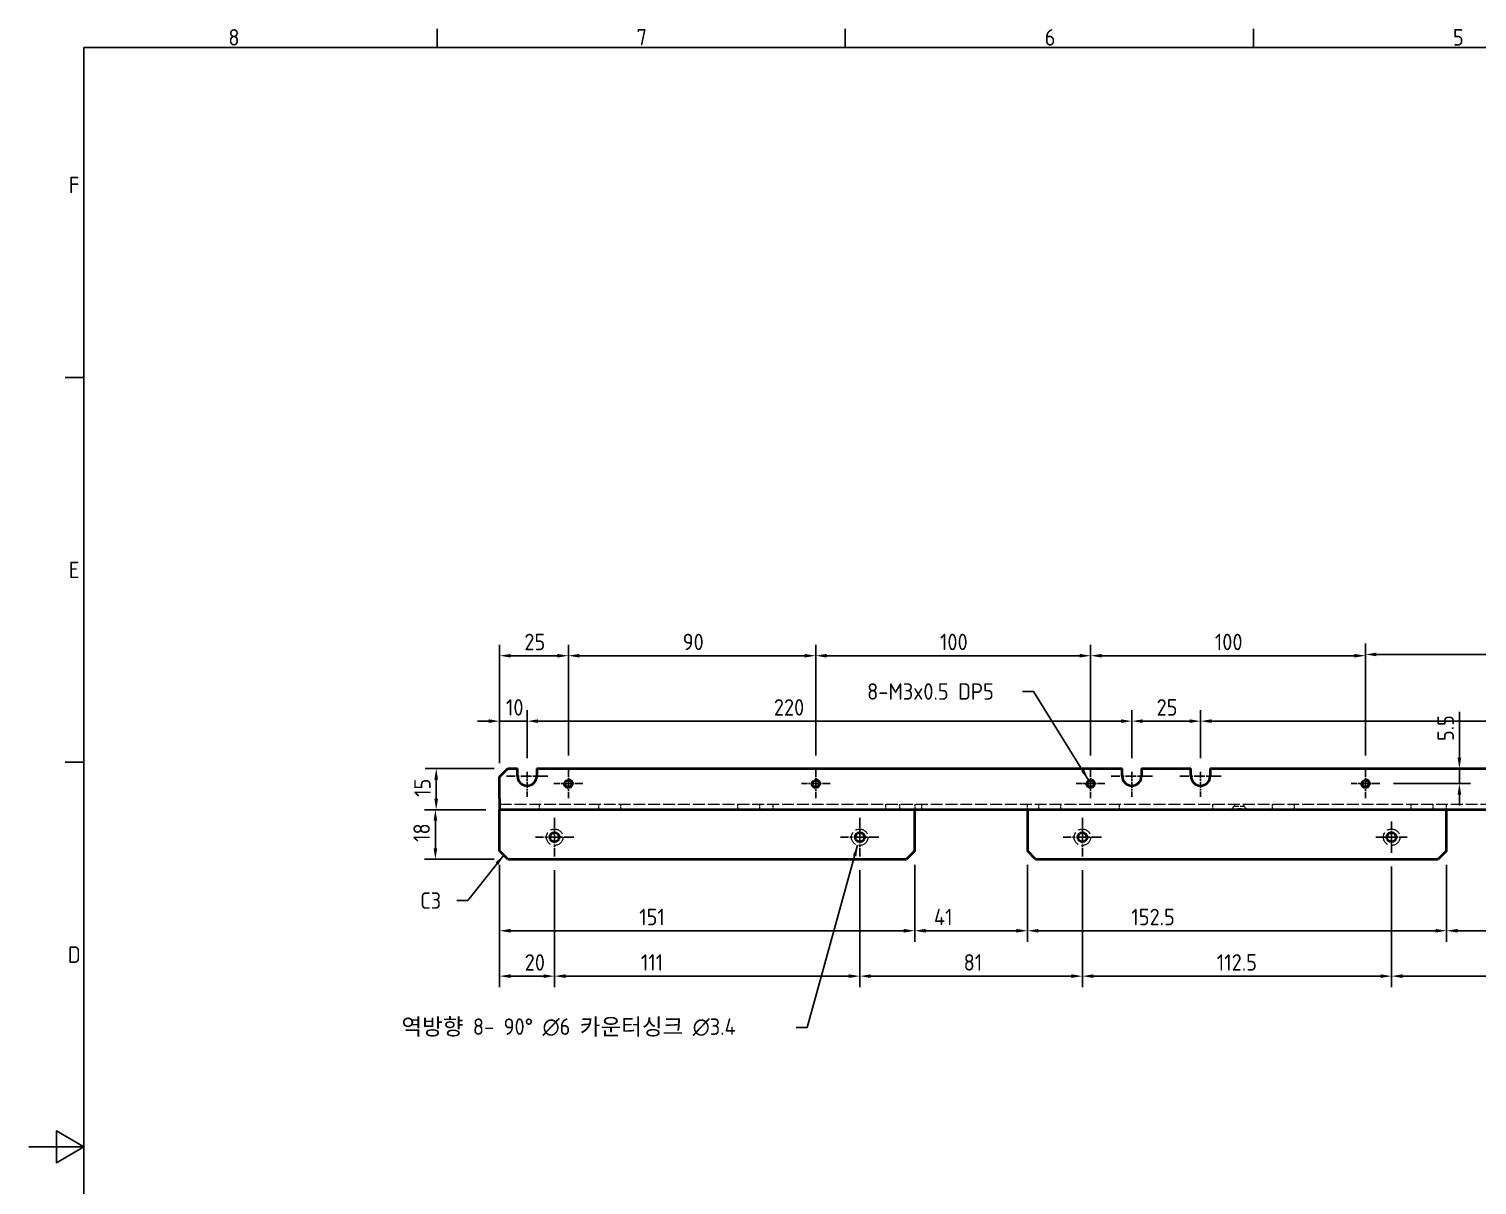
# Model space of a CAD drawing. Header units: millimetres. Extents: x 0 to 1188, y 0 to 840.
# Drawn here: x 0 to 527, y 406 to 827 of the extents above; entities that cross this region are included whole.
import ezdxf

# ---------------------------------------------------------------- set-up
doc = ezdxf.new("R2010")
doc.units = ezdxf.units.MM
doc.header["$LTSCALE"] = 2
doc.linetypes.add('CHAIN', pattern=[0.3543, 0.2362, -0.0295, 0.0591, -0.0295])
doc.linetypes.add('DASHED', pattern=[0.2067, 0.1654, -0.0413])
doc.layers.get('0').update_dxf_attribs({"color": 3, "lineweight": 25})
for name, color, linetype, lineweight in [('가려진 것(ISO)', 2, 'DASHED', 18), ('가시적인 것(ISO)', 3, 'Continuous', 40), ('가시적인 좁은 것(ISO)', 3, 'Continuous', 35), ('경계(ISO)', 7, 'Continuous', 25), ('기호(ISO)', 5, 'Continuous', 25), ('중심 표식(ISO)', 1, 'Continuous', 25), ('치수(ISO)', 2, 'Continuous', 25)]:
    doc.layers.add(name, color=color, linetype=linetype, lineweight=lineweight)
doc.styles.add('문자 텍스트_M2B', font='isocp.shx')
doc.styles.add('치수 텍스트_PSTEK_POSCO', font='isocp.shx')
doc.dimstyles.new('치수_PSTEK_POSCO', dxfattribs={"dimscale": 2, "dimtxt": 3, "dimasz": 2, "dimexe": 2, "dimexo": 2.5, "dimgap": 1, "dimtad": 1, "dimrnd": 1e-08, "dimdsep": 46, "dimtxsty": '치수 텍스트_PSTEK_POSCO', "dimcen": 0.09, "dimdle": 10, "dimclrd": 7, "dimclre": 7, "dimclrt": 2, "dimadec": 1, "dimazin": 2, "dimtfac": 1, "dimtmove": 0, "dimatfit": 3, "dimfxl": 0, "dimtolj": 1, "dimlwd": -1, "dimlwe": -1, "dimarcsym": 0})
doc.dimstyles.new('치수_PSTEK_POSCO$7', dxfattribs={"dimscale": 2, "dimtxt": 3, "dimasz": 2, "dimexe": 2, "dimexo": 2.5, "dimgap": 1, "dimtad": 1, "dimrnd": 1e-08, "dimdsep": 46, "dimtxsty": '치수 텍스트_PSTEK_POSCO', "dimcen": 0.09, "dimdle": 10, "dimclrd": 7, "dimclre": 7, "dimclrt": 2, "dimadec": 1, "dimazin": 2, "dimtfac": 1, "dimtmove": 0, "dimatfit": 3, "dimfxl": 0, "dimtolj": 1, "dimlwd": -1, "dimlwe": -1, "dimarcsym": 0})

# ---------------------------------------------------------------- blocks, each defined once
blk = doc.blocks.new('경계 Default Border')
at = {"layer": '경계(ISO)'}
for p, q in [((74.25, 410), (74.25, 413.4)), ((148.5, 410), (148.5, 413.4)), ((222.75, 410), (222.75, 413.4)), ((10, 350), (6.6, 350)), ((10, 280), (6.6, 280))]:
    blk.add_line(p, q, dxfattribs=at)
at = {"layer": '경계(ISO)', "flags": 128}
for points in [[(10, 10), (10, 410), (584, 410), (584, 10), (10, 10)], [(0, 210), (10, 210), (5, 212.89), (5, 207.11), (10, 210)]]:
    blk.add_lwpolyline(points, dxfattribs=at)
at = {"layer": '경계(ISO)', "color": 2, "char_height": 3, "attachment_point": 7, "style": '문자 텍스트_M2B'}
for s, insert in [('8', (36.27, 410.37)), ('7', (110.52, 410.39)), ('6', (184.77, 410.37)), ('5', (259.02, 410.37)), ('F', (7.24, 383.5)), ('E', (7.24, 313.47)), ('D', (7.08, 243.47))]:
    blk.add_mtext(s, dxfattribs=dict(at, insert=insert))
blk = doc.blocks.new('*D37')
at = {"layer": 'Defpoints', "color": 0, "transparency": 16777216}
for p in [(426.23, 574.91), (401.23, 556.41), (426.23, 556.41)]:
    blk.add_point(p, dxfattribs=at)
at = {"layer": '치수(ISO)', "color": 7, "transparency": 16777216}
for p, q in [((401.23, 561.41), (401.23, 578.91)), ((405.23, 574.91), (422.23, 574.91)), ((426.23, 561.41), (426.23, 578.91))]:
    blk.add_line(p, q, dxfattribs=at)
for points in [[(405.23, 575.58), (405.23, 574.25), (401.23, 574.91)], [(422.23, 575.58), (422.23, 574.25), (426.23, 574.91)]]:
    blk.add_solid(points, dxfattribs=at)
at = {"layer": '치수(ISO)', "color": 2, "transparency": 16777216, "insert": (410.23, 579.91), "char_height": 6, "attachment_point": 4, "style": '치수 텍스트_PSTEK_POSCO'}
blk.add_mtext('\\A1;25', dxfattribs=at)
blk = doc.blocks.new('*D38')
at = {"layer": 'Defpoints', "color": 0, "transparency": 16777216}
for p in [(646.23, 574.91), (426.23, 556.41), (646.23, 556.41)]:
    blk.add_point(p, dxfattribs=at)
at = {"layer": '치수(ISO)', "color": 7, "transparency": 16777216}
for p, q in [((426.23, 561.41), (426.23, 578.91)), ((430.23, 574.91), (642.23, 574.91)), ((646.23, 561.41), (646.23, 578.91))]:
    blk.add_line(p, q, dxfattribs=at)
for points in [[(430.23, 575.58), (430.23, 574.25), (426.23, 574.91)], [(642.23, 575.58), (642.23, 574.25), (646.23, 574.91)]]:
    blk.add_solid(points, dxfattribs=at)
at = {"layer": '치수(ISO)', "color": 2, "transparency": 16777216, "insert": (530.75, 579.91), "char_height": 6, "attachment_point": 4, "style": '치수 텍스트_PSTEK_POSCO'}
blk.add_mtext('\\A1;220', dxfattribs=at)
blk = doc.blocks.new('*D40')
at = {"layer": 'Defpoints', "color": 0, "transparency": 16777216}
for p in [(486.23, 598.72), (386.23, 557.39), (486.23, 557.39)]:
    blk.add_point(p, dxfattribs=at)
at = {"layer": '치수(ISO)', "color": 7, "transparency": 16777216}
for p, q in [((386.23, 562.39), (386.23, 602.72)), ((486.23, 562.39), (486.23, 602.72)), ((390.23, 598.72), (482.23, 598.72))]:
    blk.add_line(p, q, dxfattribs=at)
for points in [[(390.23, 599.38), (390.23, 598.05), (386.23, 598.72)], [(482.23, 599.38), (482.23, 598.05), (486.23, 598.72)]]:
    blk.add_solid(points, dxfattribs=at)
at = {"layer": '치수(ISO)', "color": 2, "transparency": 16777216, "insert": (431.43, 603.72), "char_height": 6, "attachment_point": 4, "style": '치수 텍스트_PSTEK_POSCO'}
blk.add_mtext('\\A1;100', dxfattribs=at)
blk = doc.blocks.new('*D41')
at = {"layer": 'Defpoints', "color": 0, "transparency": 16777216}
for p in [(586.23, 599.16), (486.23, 557.39), (586.23, 557.39)]:
    blk.add_point(p, dxfattribs=at)
at = {"layer": '치수(ISO)', "color": 7, "transparency": 16777216}
for p, q in [((486.23, 562.39), (486.23, 603.16)), ((586.23, 562.39), (586.23, 603.16)), ((490.23, 599.16), (582.23, 599.16))]:
    blk.add_line(p, q, dxfattribs=at)
for points in [[(490.23, 599.83), (490.23, 598.5), (486.23, 599.16)], [(582.23, 599.83), (582.23, 598.5), (586.23, 599.16)]]:
    blk.add_solid(points, dxfattribs=at)
at = {"layer": '치수(ISO)', "color": 2, "transparency": 16777216, "insert": (531.43, 604.16), "char_height": 6, "attachment_point": 4, "style": '치수 텍스트_PSTEK_POSCO'}
blk.add_mtext('\\A1;100', dxfattribs=at)
blk = doc.blocks.new('*D58')
at = {"layer": 'Defpoints', "color": 0, "transparency": 16777216}
for p in [(181.23, 574.91), (181.23, 556.41), (401.23, 556.41)]:
    blk.add_point(p, dxfattribs=at)
at = {"layer": '치수(ISO)', "color": 7, "transparency": 16777216}
for p, q in [((181.23, 561.41), (181.23, 578.91)), ((397.23, 574.91), (185.23, 574.91)), ((401.23, 561.41), (401.23, 578.91))]:
    blk.add_line(p, q, dxfattribs=at)
for points in [[(185.23, 575.58), (185.23, 574.25), (181.23, 574.91)], [(397.23, 575.58), (397.23, 574.25), (401.23, 574.91)]]:
    blk.add_solid(points, dxfattribs=at)
at = {"layer": '치수(ISO)', "color": 2, "transparency": 16777216, "insert": (270.99, 579.91), "char_height": 6, "attachment_point": 4, "style": '치수 텍스트_PSTEK_POSCO'}
blk.add_mtext('\\A1;220', dxfattribs=at)
blk = doc.blocks.new('*D59')
at = {"layer": 'Defpoints', "color": 0, "transparency": 16777216}
for p in [(286.23, 598.72), (286.23, 557.39), (386.23, 557.39)]:
    blk.add_point(p, dxfattribs=at)
at = {"layer": '치수(ISO)', "color": 7, "transparency": 16777216}
for p, q in [((286.23, 562.39), (286.23, 602.72)), ((386.23, 562.39), (386.23, 602.72)), ((382.23, 598.72), (290.23, 598.72))]:
    blk.add_line(p, q, dxfattribs=at)
for points in [[(290.23, 599.38), (290.23, 598.05), (286.23, 598.72)], [(382.23, 599.38), (382.23, 598.05), (386.23, 598.72)]]:
    blk.add_solid(points, dxfattribs=at)
at = {"layer": '치수(ISO)', "color": 2, "transparency": 16777216, "insert": (331.43, 603.72), "char_height": 6, "attachment_point": 4, "style": '치수 텍스트_PSTEK_POSCO'}
blk.add_mtext('\\A1;100', dxfattribs=at)
blk = doc.blocks.new('*D62')
at = {"layer": 'Defpoints', "color": 0, "transparency": 16777216}
for p in [(174.23, 557.66), (148.15, 542.66), (171.23, 542.66)]:
    blk.add_point(p, dxfattribs=at)
at = {"layer": '치수(ISO)', "color": 7, "transparency": 16777216}
for p, q in [((169.23, 557.66), (144.15, 557.66)), ((148.15, 553.66), (148.15, 546.66)), ((166.23, 542.66), (144.15, 542.66))]:
    blk.add_line(p, q, dxfattribs=at)
for points in [[(147.48, 553.66), (148.82, 553.66), (148.15, 557.66)], [(147.48, 546.66), (148.82, 546.66), (148.15, 542.66)]]:
    blk.add_solid(points, dxfattribs=at)
at = {"layer": '치수(ISO)', "color": 2, "transparency": 16777216, "insert": (143.15, 547.34), "char_height": 6, "attachment_point": 4, "rotation": 90, "style": '치수 텍스트_PSTEK_POSCO'}
blk.add_mtext('\\A1;15', dxfattribs=at)
blk = doc.blocks.new('*D63')
at = {"layer": 'Defpoints', "color": 0, "transparency": 16777216}
for p in [(171.23, 542.66), (147.86, 524.66), (174.23, 524.66)]:
    blk.add_point(p, dxfattribs=at)
at = {"layer": '치수(ISO)', "color": 7, "transparency": 16777216}
for p, q in [((166.23, 542.66), (143.86, 542.66)), ((147.86, 538.66), (147.86, 528.66)), ((169.23, 524.66), (143.86, 524.66))]:
    blk.add_line(p, q, dxfattribs=at)
for points in [[(147.2, 538.66), (148.53, 538.66), (147.86, 542.66)], [(147.2, 528.66), (148.53, 528.66), (147.86, 524.66)]]:
    blk.add_solid(points, dxfattribs=at)
at = {"layer": '치수(ISO)', "color": 2, "transparency": 16777216, "insert": (142.86, 530.96), "char_height": 6, "attachment_point": 4, "rotation": 90, "style": '치수 텍스트_PSTEK_POSCO'}
blk.add_mtext('\\A1;18', dxfattribs=at)
blk = doc.blocks.new('*D65')
at = {"layer": 'Defpoints', "color": 0, "transparency": 16777216}
for p in [(520.4, 557.66), (522.13, 557.66), (491.46, 552.16)]:
    blk.add_point(p, dxfattribs=at)
at = {"layer": '치수(ISO)', "color": 7, "transparency": 16777216}
for p, q in [((520.4, 561.66), (520.4, 578.31)), ((520.4, 552.16), (520.4, 557.66)), ((496.46, 552.16), (524.4, 552.16)), ((520.4, 548.16), (520.4, 544.16))]:
    blk.add_line(p, q, dxfattribs=at)
for points in [[(519.74, 561.66), (521.07, 561.66), (520.4, 557.66)], [(519.74, 548.16), (521.07, 548.16), (520.4, 552.16)]]:
    blk.add_solid(points, dxfattribs=at)
at = {"layer": '치수(ISO)', "color": 2, "transparency": 16777216, "insert": (515.4, 567.66), "char_height": 6, "attachment_point": 4, "rotation": 90, "style": '치수 텍스트_PSTEK_POSCO'}
blk.add_mtext('\\A1;5.5', dxfattribs=at)
blk = doc.blocks.new('*D67')
at = {"layer": 'Defpoints', "color": 0, "transparency": 16777216}
for p in [(171.23, 527.66), (191.23, 525.66), (191.23, 482.11)]:
    blk.add_point(p, dxfattribs=at)
at = {"layer": '치수(ISO)', "color": 7, "transparency": 16777216}
for p, q in [((171.23, 522.66), (171.23, 478.11)), ((191.23, 520.66), (191.23, 478.11)), ((175.23, 482.11), (187.23, 482.11))]:
    blk.add_line(p, q, dxfattribs=at)
for points in [[(175.23, 482.78), (175.23, 481.45), (171.23, 482.11)], [(187.23, 482.78), (187.23, 481.45), (191.23, 482.11)]]:
    blk.add_solid(points, dxfattribs=at)
at = {"layer": '치수(ISO)', "color": 2, "transparency": 16777216, "insert": (180.35, 487.11), "char_height": 6, "attachment_point": 4, "style": '치수 텍스트_PSTEK_POSCO'}
blk.add_mtext('\\A1;20', dxfattribs=at)
blk = doc.blocks.new('*D68')
at = {"layer": 'Defpoints', "color": 0, "transparency": 16777216}
for p in [(191.23, 525.66), (302.23, 525.66), (302.23, 482.11)]:
    blk.add_point(p, dxfattribs=at)
at = {"layer": '치수(ISO)', "color": 7, "transparency": 16777216}
for p, q in [((191.23, 520.66), (191.23, 478.11)), ((302.23, 520.66), (302.23, 478.11)), ((195.23, 482.11), (298.23, 482.11))]:
    blk.add_line(p, q, dxfattribs=at)
for points in [[(195.23, 482.78), (195.23, 481.45), (191.23, 482.11)], [(298.23, 482.78), (298.23, 481.45), (302.23, 482.11)]]:
    blk.add_solid(points, dxfattribs=at)
at = {"layer": '치수(ISO)', "color": 2, "transparency": 16777216, "insert": (222.63, 487.11), "char_height": 6, "attachment_point": 4, "style": '치수 텍스트_PSTEK_POSCO'}
blk.add_mtext('\\A1;111', dxfattribs=at)
blk = doc.blocks.new('*D73')
at = {"layer": 'Defpoints', "color": 0, "transparency": 16777216}
for p in [(171.23, 527.66), (322.23, 527.66), (322.23, 498.63)]:
    blk.add_point(p, dxfattribs=at)
at = {"layer": '치수(ISO)', "color": 7, "transparency": 16777216}
for p, q in [((171.23, 522.66), (171.23, 494.63)), ((322.23, 522.66), (322.23, 494.63)), ((175.23, 498.63), (318.23, 498.63))]:
    blk.add_line(p, q, dxfattribs=at)
for points in [[(175.23, 499.3), (175.23, 497.96), (171.23, 498.63)], [(318.23, 499.3), (318.23, 497.96), (322.23, 498.63)]]:
    blk.add_solid(points, dxfattribs=at)
at = {"layer": '치수(ISO)', "color": 2, "transparency": 16777216, "insert": (222.01, 503.63), "char_height": 6, "attachment_point": 4, "style": '치수 텍스트_PSTEK_POSCO'}
blk.add_mtext('\\A1;151', dxfattribs=at)
blk = doc.blocks.new('*D74')
at = {"layer": 'Defpoints', "color": 0, "transparency": 16777216}
for p in [(322.23, 527.66), (363.23, 527.66), (363.23, 498.63)]:
    blk.add_point(p, dxfattribs=at)
at = {"layer": '치수(ISO)', "color": 7, "transparency": 16777216}
for p, q in [((322.23, 522.66), (322.23, 494.63)), ((363.23, 522.66), (363.23, 494.63)), ((326.23, 498.63), (359.23, 498.63))]:
    blk.add_line(p, q, dxfattribs=at)
for points in [[(326.23, 499.3), (326.23, 497.96), (322.23, 498.63)], [(359.23, 499.3), (359.23, 497.96), (363.23, 498.63)]]:
    blk.add_solid(points, dxfattribs=at)
at = {"layer": '치수(ISO)', "color": 2, "transparency": 16777216, "insert": (329.25, 503.63), "char_height": 6, "attachment_point": 4, "style": '치수 텍스트_PSTEK_POSCO'}
blk.add_mtext('\\A1;41', dxfattribs=at)
blk = doc.blocks.new('*D75')
at = {"layer": 'Defpoints', "color": 0, "transparency": 16777216}
for p in [(363.23, 527.66), (515.73, 527.66), (515.73, 498.63)]:
    blk.add_point(p, dxfattribs=at)
at = {"layer": '치수(ISO)', "color": 7, "transparency": 16777216}
for p, q in [((363.23, 522.66), (363.23, 494.63)), ((515.73, 522.66), (515.73, 494.63)), ((367.23, 498.63), (511.73, 498.63))]:
    blk.add_line(p, q, dxfattribs=at)
for points in [[(367.23, 499.3), (367.23, 497.96), (363.23, 498.63)], [(511.73, 499.3), (511.73, 497.96), (515.73, 498.63)]]:
    blk.add_solid(points, dxfattribs=at)
at = {"layer": '치수(ISO)', "color": 2, "transparency": 16777216, "insert": (401.05, 503.63), "char_height": 6, "attachment_point": 4, "style": '치수 텍스트_PSTEK_POSCO'}
blk.add_mtext('\\A1;152.5', dxfattribs=at)
blk = doc.blocks.new('*D76')
at = {"layer": 'Defpoints', "color": 0, "transparency": 16777216}
for p in [(515.73, 527.66), (556.73, 527.66), (556.73, 498.63)]:
    blk.add_point(p, dxfattribs=at)
at = {"layer": '치수(ISO)', "color": 7, "transparency": 16777216}
for p, q in [((515.73, 522.66), (515.73, 494.63)), ((556.73, 522.66), (556.73, 494.63)), ((519.73, 498.63), (552.73, 498.63))]:
    blk.add_line(p, q, dxfattribs=at)
for points in [[(519.73, 499.3), (519.73, 497.96), (515.73, 498.63)], [(552.73, 499.3), (552.73, 497.96), (556.73, 498.63)]]:
    blk.add_solid(points, dxfattribs=at)
at = {"layer": '치수(ISO)', "color": 2, "transparency": 16777216, "insert": (533.23, 503.63), "char_height": 6, "attachment_point": 4, "style": '치수 텍스트_PSTEK_POSCO'}
blk.add_mtext('\\A1;41', dxfattribs=at)
blk = doc.blocks.new('*D96')
at = {"layer": 'Defpoints', "color": 0, "transparency": 16777216}
for p in [(171.23, 574.91), (171.23, 554.66), (181.23, 556.41)]:
    blk.add_point(p, dxfattribs=at)
at = {"layer": '치수(ISO)', "color": 7, "transparency": 16777216}
for p, q in [((167.23, 574.91), (163.23, 574.91)), ((171.23, 559.66), (171.23, 578.91)), ((181.23, 574.91), (171.23, 574.91)), ((181.23, 561.41), (181.23, 578.91)), ((185.23, 574.91), (189.23, 574.91))]:
    blk.add_line(p, q, dxfattribs=at)
for points in [[(167.23, 575.58), (167.23, 574.25), (171.23, 574.91)], [(185.23, 575.58), (185.23, 574.25), (181.23, 574.91)]]:
    blk.add_solid(points, dxfattribs=at)
at = {"layer": '치수(ISO)', "color": 2, "transparency": 16777216, "insert": (173.53, 579.91), "char_height": 6, "attachment_point": 4, "style": '치수 텍스트_PSTEK_POSCO'}
blk.add_mtext('\\A1;10', dxfattribs=at)
blk = doc.blocks.new('*D97')
at = {"layer": 'Defpoints', "color": 0, "transparency": 16777216}
for p in [(286.23, 598.72), (196.23, 557.39), (286.23, 557.39)]:
    blk.add_point(p, dxfattribs=at)
at = {"layer": '치수(ISO)', "color": 7, "transparency": 16777216}
for p, q in [((196.23, 562.39), (196.23, 602.72)), ((286.23, 562.39), (286.23, 602.72)), ((200.23, 598.72), (282.23, 598.72))]:
    blk.add_line(p, q, dxfattribs=at)
for points in [[(200.23, 599.38), (200.23, 598.05), (196.23, 598.72)], [(282.23, 599.38), (282.23, 598.05), (286.23, 598.72)]]:
    blk.add_solid(points, dxfattribs=at)
at = {"layer": '치수(ISO)', "color": 2, "transparency": 16777216, "insert": (237.81, 603.72), "char_height": 6, "attachment_point": 4, "style": '치수 텍스트_PSTEK_POSCO'}
blk.add_mtext('\\A1;90', dxfattribs=at)
blk = doc.blocks.new('*D98')
at = {"layer": 'Defpoints', "color": 0, "transparency": 16777216}
for p in [(171.23, 598.72), (171.23, 554.66), (196.23, 557.39)]:
    blk.add_point(p, dxfattribs=at)
at = {"layer": '치수(ISO)', "color": 7, "transparency": 16777216}
for p, q in [((171.23, 559.66), (171.23, 602.72)), ((196.23, 562.39), (196.23, 602.72)), ((192.23, 598.72), (175.23, 598.72))]:
    blk.add_line(p, q, dxfattribs=at)
for points in [[(175.23, 599.38), (175.23, 598.05), (171.23, 598.72)], [(192.23, 599.38), (192.23, 598.05), (196.23, 598.72)]]:
    blk.add_solid(points, dxfattribs=at)
at = {"layer": '치수(ISO)', "color": 2, "transparency": 16777216, "insert": (180.23, 603.72), "char_height": 6, "attachment_point": 4, "style": '치수 텍스트_PSTEK_POSCO'}
blk.add_mtext('\\A1;25', dxfattribs=at)
blk = doc.blocks.new('*D100')
at = {"layer": 'Defpoints', "color": 0, "transparency": 16777216}
for p in [(302.23, 525.66), (383.23, 525.66), (383.23, 482.11)]:
    blk.add_point(p, dxfattribs=at)
at = {"layer": '치수(ISO)', "color": 7, "transparency": 16777216}
for p, q in [((302.23, 520.66), (302.23, 478.11)), ((383.23, 520.66), (383.23, 478.11)), ((306.23, 482.11), (379.23, 482.11))]:
    blk.add_line(p, q, dxfattribs=at)
for points in [[(306.23, 482.78), (306.23, 481.45), (302.23, 482.11)], [(379.23, 482.78), (379.23, 481.45), (383.23, 482.11)]]:
    blk.add_solid(points, dxfattribs=at)
at = {"layer": '치수(ISO)', "color": 2, "transparency": 16777216, "insert": (340.03, 487.11), "char_height": 6, "attachment_point": 4, "style": '치수 텍스트_PSTEK_POSCO'}
blk.add_mtext('\\A1;81', dxfattribs=at)
blk = doc.blocks.new('*D101')
at = {"layer": 'Defpoints', "color": 0, "transparency": 16777216}
for p in [(495.73, 526.96), (383.23, 525.66), (495.73, 482.11)]:
    blk.add_point(p, dxfattribs=at)
at = {"layer": '치수(ISO)', "color": 7, "transparency": 16777216}
for p, q in [((495.73, 521.96), (495.73, 478.11)), ((383.23, 520.66), (383.23, 478.11)), ((387.23, 482.11), (491.73, 482.11))]:
    blk.add_line(p, q, dxfattribs=at)
for points in [[(387.23, 482.78), (387.23, 481.45), (383.23, 482.11)], [(491.73, 482.78), (491.73, 481.45), (495.73, 482.11)]]:
    blk.add_solid(points, dxfattribs=at)
at = {"layer": '치수(ISO)', "color": 2, "transparency": 16777216, "insert": (432.16, 487.11), "char_height": 6, "attachment_point": 4, "style": '치수 텍스트_PSTEK_POSCO'}
blk.add_mtext('\\A1;112.5', dxfattribs=at)
blk = doc.blocks.new('*D102')
at = {"layer": 'Defpoints', "color": 0, "transparency": 16777216}
for p in [(495.73, 526.96), (576.73, 525.66), (576.73, 482.11)]:
    blk.add_point(p, dxfattribs=at)
at = {"layer": '치수(ISO)', "color": 7, "transparency": 16777216}
for p, q in [((495.73, 521.96), (495.73, 478.11)), ((576.73, 520.66), (576.73, 478.11)), ((499.73, 482.11), (572.73, 482.11))]:
    blk.add_line(p, q, dxfattribs=at)
for points in [[(499.73, 482.78), (499.73, 481.45), (495.73, 482.11)], [(572.73, 482.78), (572.73, 481.45), (576.73, 482.11)]]:
    blk.add_solid(points, dxfattribs=at)
at = {"layer": '치수(ISO)', "color": 2, "transparency": 16777216, "insert": (533.53, 487.11), "char_height": 6, "attachment_point": 4, "style": '치수 텍스트_PSTEK_POSCO'}
blk.add_mtext('\\A1;81', dxfattribs=at)

msp = doc.modelspace()

# ---------------------------------------------------------------- linework, layer by layer
at = {"layer": '가려진 것(ISO)', "ltscale": 13.080328}
msp.add_line((171.2322, 544.6626), (901.2322, 544.6626), dxfattribs=at)
at = {"layer": '가려진 것(ISO)', "ltscale": 1.904597}
for p, q in [((185.7322, 542.6626), (185.7322, 544.6626)), ((207.2322, 544.6626), (207.2322, 542.6626)), ((215.2322, 544.6626), (215.2322, 542.6626)), ((257.7322, 544.6626), (257.7322, 542.6626)), ((265.7322, 544.6626), (265.7322, 542.6626)), ((270.7322, 542.6626), (270.7322, 544.6626)), ((311.7322, 542.6626), (311.7322, 544.6626)), ((316.7322, 544.6626), (316.7322, 542.6626)), ((322.2322, 544.6626), (322.2322, 542.6626)), ((324.7322, 544.6626), (324.7322, 542.6626)), ((363.2322, 542.6626), (363.2322, 544.6626)), ((367.2322, 544.6626), (367.2322, 542.6626)), ((375.2322, 544.6626), (375.2322, 542.6626)), ((396.7322, 542.6626), (396.7322, 544.6626)), ((430.7322, 542.6626), (430.7322, 544.6626)), ((452.2322, 544.6626), (452.2322, 542.6626)), ((460.2322, 544.6626), (460.2322, 542.6626)), ((502.7322, 544.6626), (502.7322, 542.6626)), ((510.7322, 544.6626), (510.7322, 542.6626)), ((515.7322, 542.6626), (515.7322, 544.6626))]:
    msp.add_line(p, q, dxfattribs=at)
at = {"layer": '가려진 것(ISO)', "ltscale": 1.750771}
for p, q in [((438.5322, 543.9626), (437.2322, 542.6626)), ((441.9322, 543.9626), (443.2322, 542.6626))]:
    msp.add_line(p, q, dxfattribs=at)
at = {"layer": '가려진 것(ISO)', "ltscale": 0.666544}
for p, q in [((438.5322, 544.6626), (438.5322, 543.9626)), ((441.9322, 544.6626), (441.9322, 543.9626))]:
    msp.add_line(p, q, dxfattribs=at)
at = {"layer": '가려진 것(ISO)', "ltscale": 5.086114}
msp.add_line((438.5322, 543.9626), (441.9322, 543.9626), dxfattribs=at)
at = {"layer": '가려진 것(ISO)', "ltscale": 15.198803}
for centre in [(191.2322, 532.6626), (302.2322, 532.6626), (383.2322, 532.6626), (495.7322, 532.6626)]:
    msp.add_circle(centre, 3, dxfattribs=at)
at = {"layer": '가려진 것(ISO)', "ltscale": 3.335423}
msp.add_rational_spline([(438.5739, 542.6626), (440.2322, 543.5792), (441.8905, 542.6626)], [1, 1.2, 1], degree=2, dxfattribs=at)
at = {"layer": '가시적인 것(ISO)'}
for p, q in [((171.2322, 554.6626), (174.2322, 557.6626)), ((171.2322, 546.6626), (171.2322, 554.6626)), ((174.2322, 557.6626), (177.7322, 557.6626)), ((177.7322, 554.9126), (177.7322, 557.6626)), ((184.7322, 557.6626), (397.7322, 557.6626)), ((184.7322, 557.6626), (184.7322, 554.9126)), ((397.7322, 554.9126), (397.7322, 557.6626)), ((404.7322, 557.6626), (422.7322, 557.6626)), ((404.7322, 557.6626), (404.7322, 554.9126)), ((422.7322, 554.9126), (422.7322, 557.6626)), ((429.7322, 557.6626), (642.7322, 557.6626)), ((429.7322, 557.6626), (429.7322, 554.9126)), ((171.2322, 546.6626), (171.2322, 542.6626)), ((171.2322, 540.6626), (171.2322, 542.6626)), ((901.2322, 542.6626), (171.2322, 542.6626)), ((322.2322, 540.6626), (322.2322, 542.6626)), ((363.2322, 542.6626), (363.2322, 540.6626)), ((515.7322, 540.6626), (515.7322, 542.6626)), ((171.2322, 527.6626), (171.2322, 540.6626)), ((322.2322, 527.6626), (322.2322, 540.6626)), ((363.2322, 540.6626), (363.2322, 527.6626)), ((515.7322, 527.6626), (515.7322, 540.6626)), ((174.2322, 524.6626), (171.2322, 527.6626)), ((322.2322, 527.6626), (319.2322, 524.6626)), ((366.2322, 524.6626), (363.2322, 527.6626)), ((515.7322, 527.6626), (512.7322, 524.6626)), ((174.2322, 524.6626), (319.2322, 524.6626)), ((366.2322, 524.6626), (512.7322, 524.6626))]:
    msp.add_line(p, q, dxfattribs=at)
for centre, radius in [((196.2322, 552.1626), 1.2295), ((286.2322, 552.1626), 1.2295), ((386.2322, 552.1626), 1.2295), ((486.2322, 552.1626), 1.2295), ((191.2322, 532.6626), 1.7), ((302.2322, 532.6626), 1.7), ((383.2322, 532.6626), 1.7), ((495.7322, 532.6626), 1.7)]:
    msp.add_circle(centre, radius, dxfattribs=at)
for centre in [(181.2322, 554.9126), (401.2322, 554.9126), (426.2322, 554.9126)]:
    msp.add_arc(centre, 3.5, 180, 0, dxfattribs=at)
at = {"layer": '가시적인 좁은 것(ISO)'}
for centre in [(196.2322, 552.1626), (286.2322, 552.1626), (386.2322, 552.1626), (486.2322, 552.1626)]:
    msp.add_arc(centre, 1.5, 170, 80, dxfattribs=at)
at = {"layer": '중심 표식(ISO)', "linetype": 'CHAIN', "ltscale": 8.333956}
for p, q in [((188.7322, 554.9126), (173.7322, 554.9126)), ((408.7322, 554.9126), (393.7322, 554.9126)), ((433.7322, 554.9126), (418.7322, 554.9126))]:
    msp.add_line(p, q, dxfattribs=at)
at = {"layer": '중심 표식(ISO)', "linetype": 'CHAIN', "ltscale": 5.000333}
for p, q in [((181.2322, 556.4126), (181.2322, 547.4126)), ((401.2322, 556.4126), (401.2322, 547.4126)), ((426.2322, 556.4126), (426.2322, 547.4126))]:
    msp.add_line(p, q, dxfattribs=at)
at = {"layer": '중심 표식(ISO)', "linetype": 'CHAIN', "ltscale": 5.810959}
for p, q in [((196.2322, 557.3921), (196.2322, 546.9331)), ((286.2322, 557.3921), (286.2322, 546.9331)), ((386.2322, 557.3921), (386.2322, 546.9331)), ((486.2322, 557.3921), (486.2322, 546.9331)), ((201.4617, 552.1626), (191.0027, 552.1626)), ((291.4617, 552.1626), (281.0027, 552.1626)), ((391.4617, 552.1626), (381.0027, 552.1626)), ((491.4617, 552.1626), (481.0027, 552.1626))]:
    msp.add_line(p, q, dxfattribs=at)
at = {"layer": '중심 표식(ISO)', "linetype": 'CHAIN', "ltscale": 7.778352}
for p, q in [((191.2322, 539.6626), (191.2322, 525.6626)), ((302.2322, 539.6626), (302.2322, 525.6626)), ((383.2322, 539.6626), (383.2322, 525.6626)), ((198.2322, 532.6626), (184.2322, 532.6626)), ((309.2322, 532.6626), (295.2322, 532.6626)), ((390.2322, 532.6626), (376.2322, 532.6626))]:
    msp.add_line(p, q, dxfattribs=at)
at = {"layer": '중심 표식(ISO)', "linetype": 'CHAIN', "ltscale": 6.333782}
for p, q in [((495.7322, 538.3626), (495.7322, 526.9626)), ((501.4322, 532.6626), (490.0322, 532.6626))]:
    msp.add_line(p, q, dxfattribs=at)

# ---------------------------------------------------------------- block references
at = {"xscale": 2, "yscale": 2, "zscale": 2}
msp.add_blockref('경계 Default Border', (0, 0), dxfattribs=at)

# ---------------------------------------------------------------- texts
at = {"layer": '기호(ISO)', "color": 2, "attachment_point": 4, "line_spacing_factor": 0.525, "style": '치수 텍스트_PSTEK_POSCO'}
for s, insert, char_height, width in [('{8-M3x0.5 DP5}', (304.9266, 585.6993), 6, 54.561673), ('{역방향 8- 90° \\fAIGDT|b0|i0;\\H6.0000;n\\fisocp|b0|i0;\\H6.0000;6 카운터싱크 \\fAIGDT|b0|i0;\\H6.0000;n\\fisocp|b0|i0;\\H6.0000;3.4}', (135.4838, 463.4091), 6.0000002, 141.629657)]:
    msp.add_mtext(s, dxfattribs=dict(at, insert=insert, char_height=char_height, width=width))
at = {"layer": '기호(ISO)', "color": 2, "insert": (142.2986, 509.6064), "char_height": 6, "attachment_point": 4, "style": '치수 텍스트_PSTEK_POSCO'}
msp.add_mtext('{C3}', dxfattribs=at)

# ---------------------------------------------------------------- dimensions: what is measured, and where the dimension line sits
at = {"layer": '치수(ISO)', "color": 7}
for base, p1, p2, angle, override, picture, middle in [((171.2322, 598.718), (196.2322, 557.3921), (171.2322, 554.6626), 180, {"dimdec": 2, "dimtp": 0, "dimtm": 0, "dimtdec": 2, "dimtofl": 0, "dimatfit": 1}, '*D98', (183.7322, 598.718)), ((286.2322, 598.718), (196.2322, 557.3921), (286.2322, 557.3921), 180, {"dimdec": 2, "dimtp": 0, "dimtm": 0, "dimtdec": 2, "dimtofl": 0, "dimatfit": 1}, '*D97', (241.2322, 598.718)), ((286.2322, 598.718), (386.2322, 557.3921), (286.2322, 557.3921), 180, {"dimdec": 2, "dimtp": 0, "dimtm": 0, "dimtdec": 2, "dimtofl": 0, "dimatfit": 1}, '*D59', (336.2322, 598.718)), ((486.2322, 598.718), (386.2322, 557.3921), (486.2322, 557.3921), 180, {"dimdec": 2, "dimtp": 0, "dimtm": 0, "dimtdec": 2, "dimtofl": 0, "dimatfit": 1}, '*D40', (436.2322, 598.718)), ((586.2322, 599.163), (486.2322, 557.3921), (586.2322, 557.3921), 180, {"dimdec": 2, "dimtp": 0, "dimtm": 0, "dimtdec": 2, "dimtofl": 0, "dimatfit": 1}, '*D41', (536.2322, 599.163)), ((181.2322, 574.9126), (401.2322, 556.4126), (181.2322, 556.4126), 180, {"dimdec": 2, "dimtp": 0, "dimtm": 0, "dimtdec": 2, "dimtofl": 0, "dimatfit": 1}, '*D58', (276.4715, 574.9126)), ((426.2322, 574.9126), (401.2322, 556.4126), (426.2322, 556.4126), 180, {"dimdec": 2, "dimtp": 0, "dimtm": 0, "dimtdec": 2, "dimtofl": 0, "dimatfit": 1}, '*D37', (413.7322, 574.9126)), ((646.2322, 574.9126), (426.2322, 556.4126), (646.2322, 556.4126), 180, {"dimdec": 2, "dimtp": 0, "dimtm": 0, "dimtdec": 2, "dimtofl": 0, "dimatfit": 1}, '*D38', (536.2322, 574.9126)), ((520.405, 557.6626), (491.4617, 552.1626), (522.129, 557.6626), 90, {"dimdec": 2, "dimse2": 1, "dimtp": 0, "dimtm": 0, "dimtdec": 2, "dimtofl": 1, "dimatfit": 1}, '*D65', (520.405, 571.9868)), ((148.1512, 542.6626), (174.2322, 557.6626), (171.2322, 542.6626), 270, {"dimdec": 2, "dimtp": 0, "dimtm": 0, "dimtdec": 2, "dimtofl": 0, "dimatfit": 1}, '*D62', (148.1512, 550.1626)), ((147.8648, 524.6626), (171.2322, 542.6626), (174.2322, 524.6626), 90, {"dimdec": 2, "dimtp": 0, "dimtm": 0, "dimtdec": 2, "dimtofl": 0, "dimatfit": 1}, '*D63', (147.8648, 533.6626)), ((191.2322, 482.1144), (171.2322, 527.6626), (191.2322, 525.6626), 180, {"dimdec": 2, "dimtp": 0, "dimtm": 0, "dimtdec": 2, "dimtofl": 0, "dimatfit": 1}, '*D67', (183.7322, 482.1144)), ((322.2322, 498.6305), (171.2322, 527.6626), (322.2322, 527.6626), 180, {"dimdec": 2, "dimtp": 0, "dimtm": 0, "dimtdec": 2, "dimtofl": 0, "dimatfit": 1}, '*D73', (226.2122, 498.6305)), ((363.2322, 498.6305), (322.2322, 527.6626), (363.2322, 527.6626), 180, {"dimdec": 2, "dimtp": 0, "dimtm": 0, "dimtdec": 2, "dimtofl": 0, "dimatfit": 1}, '*D74', (332.2522, 498.6305)), ((515.7322, 498.6305), (363.2322, 527.6626), (515.7322, 527.6626), 180, {"dimdec": 2, "dimtp": 0, "dimtm": 0, "dimtdec": 2, "dimtofl": 0, "dimatfit": 1}, '*D75', (408.9774, 498.6305)), ((495.7322, 482.1144), (383.2322, 525.6626), (495.7322, 526.9626), 180, {"dimdec": 2, "dimtp": 0, "dimtm": 0, "dimtdec": 2, "dimtofl": 0, "dimatfit": 1}, '*D101', (439.4822, 482.1144)), ((576.7322, 482.1144), (495.7322, 526.9626), (576.7322, 525.6626), 180, {"dimdec": 2, "dimtp": 0, "dimtm": 0, "dimtdec": 2, "dimtofl": 0, "dimatfit": 1}, '*D102', (536.2322, 482.1144)), ((556.7322, 498.6305), (515.7322, 527.6626), (556.7322, 527.6626), 180, {"dimdec": 2, "dimtp": 0, "dimtm": 0, "dimtdec": 2, "dimtofl": 0, "dimatfit": 1}, '*D76', (536.2322, 498.6305)), ((302.2322, 482.1144), (191.2322, 525.6626), (302.2322, 525.6626), 180, {"dimdec": 2, "dimtp": 0, "dimtm": 0, "dimtdec": 2, "dimtofl": 0, "dimatfit": 1}, '*D68', (226.2322, 482.1144)), ((383.2322, 482.1144), (302.2322, 525.6626), (383.2322, 525.6626), 180, {"dimdec": 2, "dimtp": 0, "dimtm": 0, "dimtdec": 2, "dimtofl": 0, "dimatfit": 1}, '*D100', (342.7322, 482.1144))]:
    dim = msp.add_linear_dim(base=base, p1=p1, p2=p2, angle=angle, dimstyle='치수_PSTEK_POSCO', override=override, dxfattribs=at)
    dim.commit()
    dim.dimension.update_dxf_attribs({"geometry": picture, "text_midpoint": middle, "dimtype": 160})
dim = msp.add_linear_dim(base=(171.2322, 574.9126), p1=(181.2322, 556.4126), p2=(171.2322, 554.6626), dimstyle='치수_PSTEK_POSCO', override={"dimdec": 2, "dimtp": 0, "dimtm": 0, "dimtdec": 2, "dimtofl": 1, "dimatfit": 1}, dxfattribs=at)
dim.commit()
dim.dimension.update_dxf_attribs({"geometry": '*D96', "text_midpoint": (176.2322, 574.9126), "dimtype": 160})

# ---------------------------------------------------------------- leaders
at = {"layer": '기호(ISO)', "color": 7, "annotation_type": 0, "has_hookline": 1, "hookline_direction": 1}
for points, text_width in [([(385.4822, 553.4616), (365.4883, 585.6993), (361.4883, 585.6993)], 47.0485), ([(301.4557, 529.7648), (283.1135, 463.4091), (279.1135, 463.4091)], 127.1984), ([(172.7322, 526.1626), (159.6383, 509.6064), (155.6383, 509.6064)], 7.1281)]:
    msp.add_leader(points, dimstyle='치수_PSTEK_POSCO$7', override={"dimtad": 0}, dxfattribs=dict(at, text_width=text_width))

doc.saveas('drawing.dxf')
